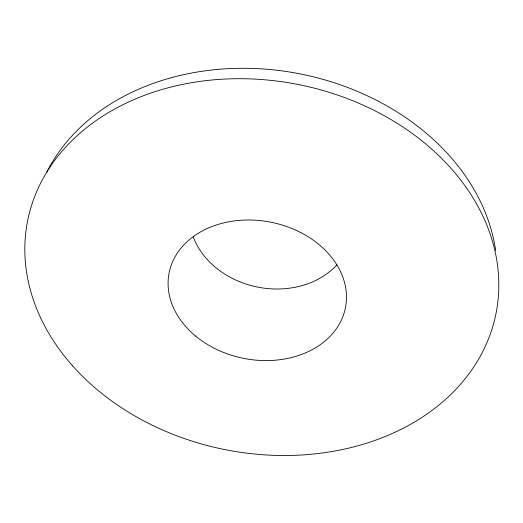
<?xml version="1.0" encoding="UTF-8"?>
<svg xmlns="http://www.w3.org/2000/svg" width="523" height="523" viewBox="0 0 523 523"><rect width="100%" height="100%" fill="white"/><g stroke="black" fill="none" stroke-linecap="round" stroke-linejoin="round"><path stroke-width="0.78" d="M46.743 172.257A234.762 184.913 11.1 0 1 293.488 72.664A234.762 184.913 11.1 0 1 495.66 250.419M336.897 264.821A81.712 66.722 11.1 0 1 258.146 287.192A81.712 66.722 11.1 0 1 193.327 237.043M72.56 365.786A238.743 186.195 11.1 0 0 479.99 356.758A238.743 186.195 11.1 0 0 232.912 78.777A238.743 186.195 11.1 0 0 72.56 365.786M195.648 336.099A89.864 69.428 11.1 0 0 343.925 313.565A89.864 69.428 11.1 0 0 232.238 221.216A89.864 69.428 11.1 0 0 195.648 336.099"/></g></svg>
